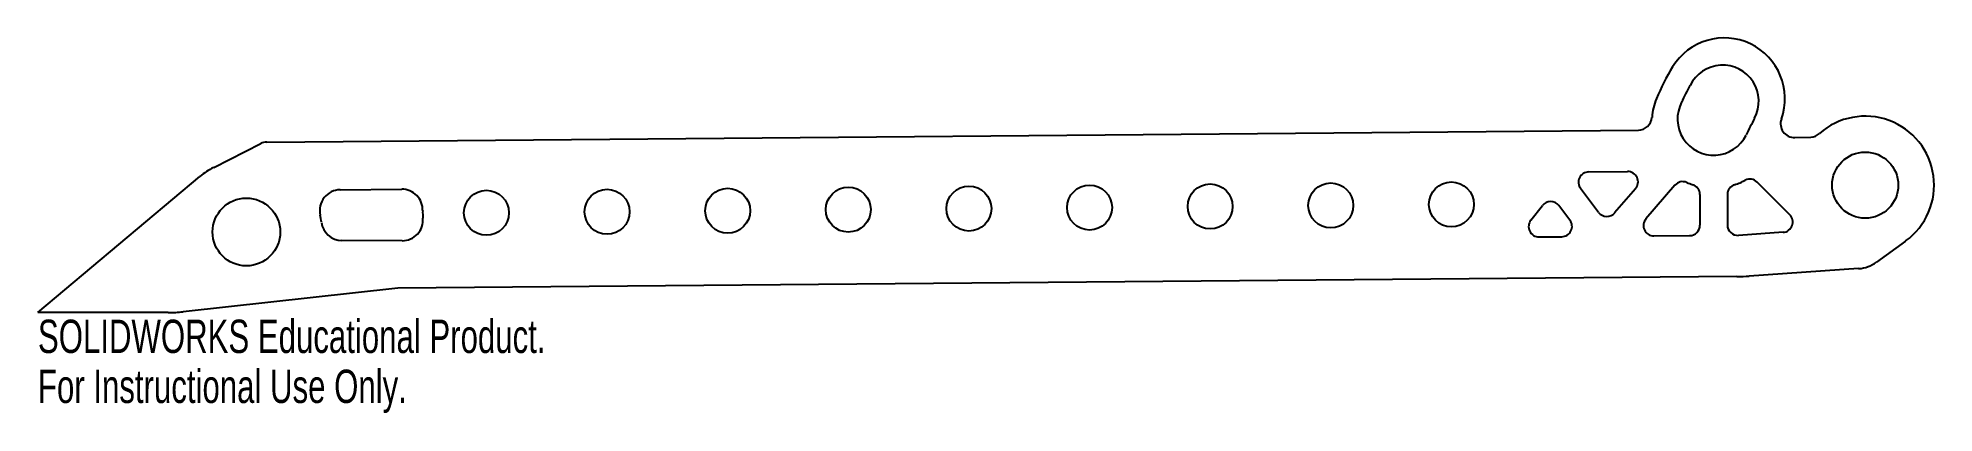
# Model space of a CAD drawing. Header units: millimetres. Extents: x -242 to 33, y 54 to 109.
import ezdxf

# ---------------------------------------------------------------- set-up
doc = ezdxf.new("R2010")
doc.units = ezdxf.units.MM
doc.styles.add('SLDTEXTSTYLE0', font='TXT', dxfattribs={"width": 0.7})

msp = doc.modelspace()

# ---------------------------------------------------------------- linework, layer by layer
at = {"color": 7, "linetype": 'Continuous', "lineweight": 25}
for p, q in [((-208.83, 93.48), (-9.73, 95.22)), ((12.97, 94.15), (15.29, 94.22)), ((-216.54, 89.82), (-209.72, 93.27)), ((-242.06, 68.76), (-218.55, 88.49)), ((-16.95, 89.16), (-11.3, 89.21)), ((-198.18, 86.57), (-189.24, 86.65)), ((-15.5, 83.29), (-18.13, 86.75)), ((-10.15, 86.73), (-13.17, 83.22)), ((-4.43, 87.23), (-8.63, 82.36)), ((-0.8, 85.88), (-0.8, 81.43)), ((3.2, 85.88), (3.2, 81.46)), ((12.24, 82.96), (7.53, 87.67)), ((-25.34, 82.16), (-23.66, 84.31)), ((-19.67, 82.17), (-21.29, 84.29)), ((-7.48, 79.88), (-2.29, 79.93)), ((11.28, 80.41), (4.8, 79.96)), ((-189.19, 79.19), (-197.93, 79.23)), ((-24.15, 79.74), (-20.85, 79.76)), ((29.07, 79.14), (24.84, 76.08)), ((22.25, 75.14), (6.35, 74.05)), ((-189.81, 72.29), (-220.98, 68.88)), ((4.57, 73.99), (-189.81, 72.29)), ((-223.15, 68.76), (-242.06, 68.76))]:
    msp.add_line(p, q, dxfattribs=at)
for centre, radius in [((23.2, 87.24), 4.8), ((-211.8, 80.45), 4.91), ((-176.95, 83.23), 3.26), ((-159.44, 83.38), 3.26), ((-141.93, 83.53), 3.26), ((-124.42, 83.69), 3.26), ((-106.91, 83.84), 3.26), ((-89.4, 83.99), 3.26), ((-71.89, 84.15), 3.26), ((-54.38, 84.3), 3.26), ((-36.87, 84.45), 3.26)]:
    msp.add_circle(centre, radius, dxfattribs=at)
for centre, radius, start, end in [((2.74, 99.78), 8.8, 340.3869, 148.5), ((2.5, 99.39), 5.25, 332.2179, 153.7821), ((23.2, 87.24), 32.8, 148.5, 157.5), ((1.03, 96.42), 8.8, 157.5, 175.7648), ((1.2, 96.83), 5.25, 152.2179, 333.7821), ((-91.92, 145.89), 100, 332.2179, 333.7821), ((-9.75, 97.22), 2, 270.5, 355.7648), ((95.62, 50.34), 100, 152.2179, 153.7821), ((12.91, 96.15), 2, 160.3869, 271.5811), ((23.2, 87.24), 10, 305.9365, 131.5674), ((15.24, 96.22), 2, 271.5811, 311.5674), ((-208.82, 91.48), 2, 90.5, 116.8273), ((-211.8, 80.45), 10.5, 116.8273, 130), ((-16.93, 87.66), 1.5, 90.5, 217.3158), ((-11.28, 87.71), 1.5, 319.2512, 90.5), ((6.47, 86.61), 1.5, 45, 117.2811), ((-198.16, 83.57), 3, 90.5, 192.9089), ((-189.21, 83.65), 3, 358.0187, 90.5), ((-3.3, 86.25), 1.5, 66.9701, 139.2512), ((1.2, 96.83), 10, 246.9701, 252.2811), ((-2.3, 85.88), 1.5, 0, 72.2811), ((4.7, 85.88), 1.5, 107.7189, 180), ((1.2, 96.83), 10, 287.7189, 297.2811), ((-211.8, 80.45), 11, 7.3156, 12.9089), ((-176.95, 83.23), 9.26, 178.0187, 184.8559), ((-22.48, 83.38), 1.5, 37.3158, 141.9403), ((-14.3, 84.2), 1.5, 217.3158, 319.2512), ((11.18, 81.9), 1.5, 273.9039, 45), ((-197.92, 82.23), 3, 187.3156, 269.7435), ((-189.17, 82.19), 3, 269.7435, 4.8559), ((-24.16, 81.24), 1.5, 141.9403, 270.5), ((-20.86, 81.26), 1.5, 270.5, 37.3158), ((-7.49, 81.38), 1.5, 139.2512, 270.5), ((-2.3, 81.43), 1.5, 270.5, 0), ((4.7, 81.46), 1.5, 180, 273.9039), ((21.91, 80.13), 5, 273.9039, 305.9365), ((4.31, 103.98), 30, 270.5, 273.9039), ((-223.15, 88.76), 20, 270, 276.242)]:
    msp.add_arc(centre, radius, start, end, dxfattribs=at)

# ---------------------------------------------------------------- texts
at = {"color": 7, "linetype": 'Continuous', "char_height": 4.8336, "attachment_point": 1, "style": 'SLDTEXTSTYLE0'}
for s, insert in [('SOLIDWORKS Educational Product.', (-242.06, 67.74)), ('For Instructional Use Only.', (-242.06, 60.49))]:
    msp.add_mtext(s, dxfattribs=dict(at, insert=insert))

doc.saveas('drawing.dxf')
